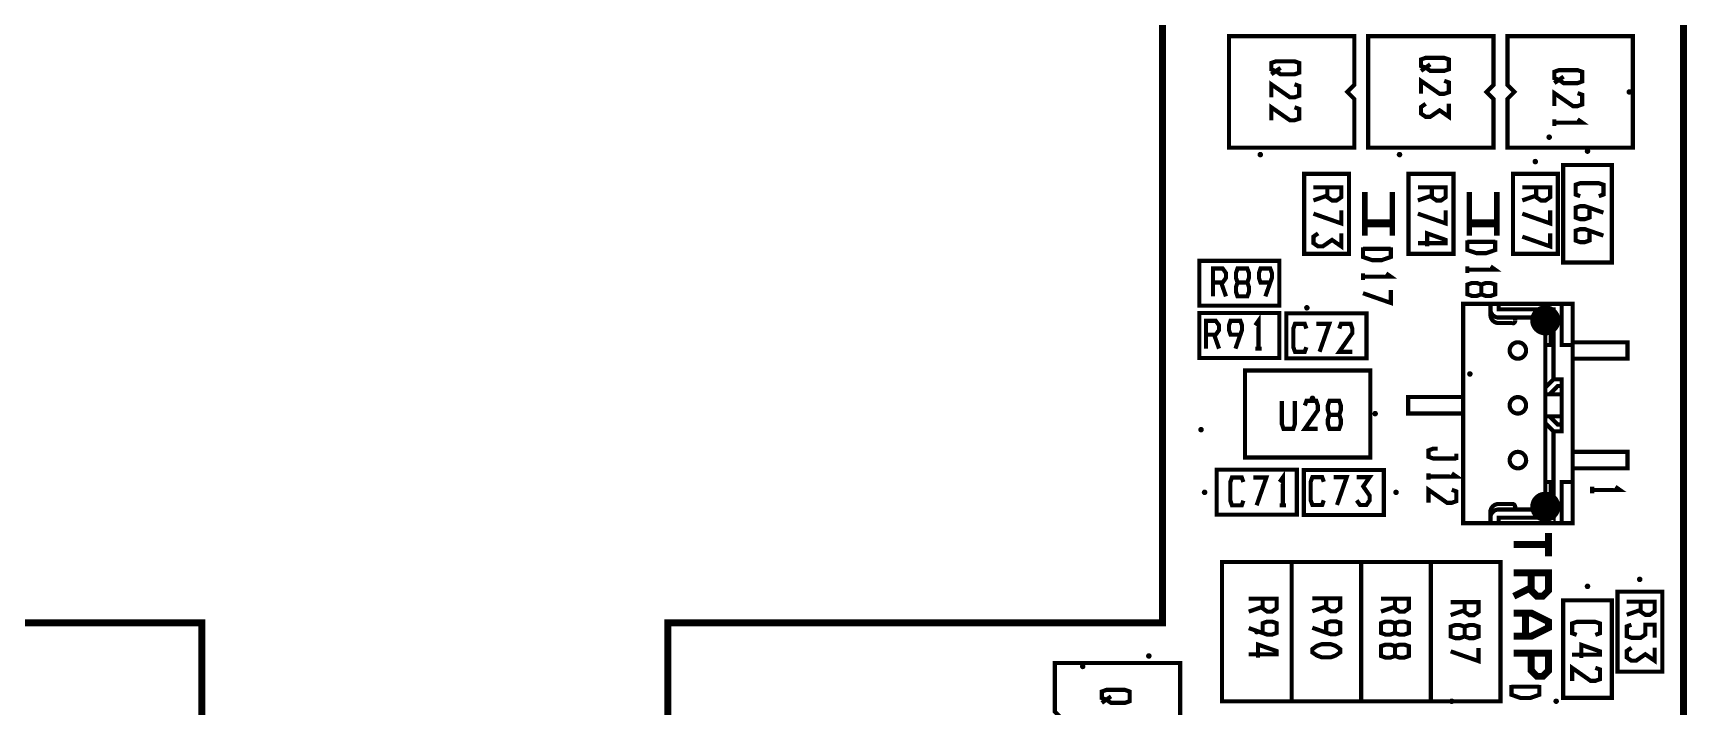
# Model space of a CAD drawing. Extents: x -3 to 440, y 331 to 583.
# Drawn here: x 76.8 to 137.2, y 428.7 to 453.2 of the extents above; entities that cross this region are included whole.
import ezdxf

# ---------------------------------------------------------------- set-up
doc = ezdxf.new("R2010")
doc.units = 0
doc.header["$MEASUREMENT"] = 0
doc.layers.get('0').update_dxf_attribs({"linetype": 'CONTINUOUS'})
for name, color, linetype in [('22-303-0_AST', 7, 'CONTINUOUS'), ('22-303-0_DRL', 1, 'CONTINUOUS'), ('THRUHOLE_NPT', 7, 'CONTINUOUS'), ('THRUHOLE_TAP', 1, 'CONTINUOUS')]:
    doc.layers.add(name, color=color, linetype=linetype)

# ---------------------------------------------------------------- blocks, each defined once
blk = doc.blocks.new('ROUND_28')
at = {"const_width": 0.54991}
blk.add_lwpolyline([(-0.274954, 0, 1), (0.274954, 0, 1)], format="xyb", close=True, dxfattribs=at)
blk = doc.blocks.new('ROUND_116')
at = {"const_width": 0.10033}
blk.add_lwpolyline([(-0.050164, 0, 1), (0.050164, 0, 1)], format="xyb", close=True, dxfattribs=at)
blk = doc.blocks.new('ROUND_117')
at = {"const_width": 0.10033}
blk.add_lwpolyline([(-0.050164, 0, 1), (0.050164, 0, 1)], format="xyb", close=True, dxfattribs=at)
blk = doc.blocks.new('ROUND_108')
at = {"const_width": 0.10033}
blk.add_lwpolyline([(-0.050164, 0, 1), (0.050164, 0, 1)], format="xyb", close=True, dxfattribs=at)

msp = doc.modelspace()

# ---------------------------------------------------------------- linework, layer by layer
at = {"layer": '22-303-0_AST'}
for points, const_width in [([(117.55, 582.606), (117.55, 572.606), (122.551, 572.606), (122.551, 582.606), (137.05, 582.606), (137.05, 342.606), (-2.95, 342.606), (-2.95, 582.606), (117.55, 582.606)], 0.254), ([(120.469, 453.114), (125.041, 453.114), (125.041, 451.336), (124.787, 451.082), (125.041, 450.828), (125.041, 449.05), (120.469, 449.05), (120.469, 453.114)], 0.152), ([(125.549, 453.114), (130.121, 453.114), (130.121, 451.336), (129.867, 451.082), (130.121, 450.828), (130.121, 449.05), (125.549, 449.05), (125.549, 453.114)], 0.152), ([(135.201, 449.05), (130.629, 449.05), (130.629, 450.828), (130.883, 451.082), (130.629, 451.336), (130.629, 453.114), (135.201, 453.114), (135.201, 449.05)], 0.152), ([(122.186, 452.199), (122.015, 452.139), (122.015, 451.902), (122.186, 451.844), (122.353, 451.724), (122.861, 451.724), (123.031, 451.783), (123.031, 452.139), (122.861, 452.199), (122.186, 452.199)], 0.152), ([(122.353, 451.961), (122.015, 451.724)], 0.152), ([(127.647, 452.326), (127.476, 452.266), (127.476, 452.029), (127.647, 451.971), (127.814, 451.851), (128.322, 451.851), (128.492, 451.91), (128.492, 452.266), (128.322, 452.326), (127.647, 452.326)], 0.152), ([(127.814, 452.088), (127.476, 451.851)], 0.152), ([(132.511, 451.877), (132.34, 451.818), (132.34, 451.582), (132.511, 451.521), (132.678, 451.404), (133.186, 451.404), (133.356, 451.463), (133.356, 451.818), (133.186, 451.877), (132.511, 451.877)], 0.152), ([(122.015, 450.886), (122.015, 451.361), (122.694, 450.886), (122.861, 450.886), (123.031, 450.945), (123.031, 451.3), (122.861, 451.361)], 0.152), ([(127.476, 451.013), (127.476, 451.488), (128.155, 451.013), (128.322, 451.013), (128.492, 451.072), (128.492, 451.427), (128.322, 451.488)], 0.152), ([(132.678, 451.641), (132.34, 451.404)], 0.152), ([(127.647, 450.65), (127.476, 450.531), (127.476, 450.294), (127.647, 450.175), (127.814, 450.175), (128.155, 450.411), (128.492, 450.175), (128.492, 450.65)], 0.152), ([(132.34, 450.566), (132.34, 451.039), (133.019, 450.566), (133.186, 450.566), (133.356, 450.625), (133.356, 450.98), (133.186, 451.039)], 0.152), ([(122.015, 450.048), (122.015, 450.523), (122.694, 450.048), (122.861, 450.048), (123.031, 450.107), (123.031, 450.462), (122.861, 450.523)], 0.152), ([(132.34, 449.845), (132.34, 450.084)], 0.152), ([(132.34, 449.964), (133.356, 449.964), (133.186, 450.084)], 0.152), ([(132.661, 448.415), (134.439, 448.415), (134.439, 444.859), (132.661, 444.859), (132.661, 448.415)], 0.152), ([(124.85, 445.176), (124.85, 448.097), (123.212, 448.097), (123.212, 445.176), (124.85, 445.176)], 0.152), ([(124.06, 447.6), (124.06, 447.244), (124.23, 447.125), (124.4, 447.125), (124.568, 447.244), (124.568, 447.6), (123.552, 447.6)], 0.152), ([(128.66, 445.176), (128.66, 448.097), (127.022, 448.097), (127.022, 445.176), (128.66, 445.176)], 0.152), ([(127.87, 447.6), (127.87, 447.244), (128.04, 447.125), (128.21, 447.125), (128.378, 447.244), (128.378, 447.6), (127.362, 447.6)], 0.152), ([(132.47, 445.176), (132.47, 448.097), (130.832, 448.097), (130.832, 445.176), (132.47, 445.176)], 0.152), ([(131.68, 447.6), (131.68, 447.244), (131.85, 447.125), (132.02, 447.125), (132.188, 447.244), (132.188, 447.6), (131.172, 447.6)], 0.152), ([(133.283, 447.279), (133.115, 447.34), (133.115, 447.696), (133.283, 447.754), (133.961, 447.754), (134.131, 447.696), (134.131, 447.34), (133.961, 447.279)], 0.152), ([(124.06, 447.302), (123.552, 447.125)], 0.152), ([(125.531, 445.938), (125.429, 445.938), (125.429, 447.335), (125.531, 447.335)], 0.201), ([(126.328, 447.335), (126.43, 447.335), (126.43, 445.938), (126.328, 445.938)], 0.201), ([(127.87, 447.302), (127.362, 447.125)], 0.152), ([(129.341, 445.938), (129.239, 445.938), (129.239, 447.335), (129.341, 447.335)], 0.201), ([(130.138, 447.335), (130.24, 447.335), (130.24, 445.938), (130.138, 445.938)], 0.201), ([(131.68, 447.302), (131.172, 447.125)], 0.152), ([(123.552, 446.642), (124.568, 446.286), (124.568, 446.761)], 0.152), ([(127.362, 446.642), (128.378, 446.286), (128.378, 446.761)], 0.152), ([(131.172, 446.642), (132.188, 446.286), (132.188, 446.761)], 0.152), ([(133.623, 446.858), (133.623, 446.502), (133.453, 446.441), (133.283, 446.441), (133.115, 446.502), (133.115, 446.858), (133.283, 446.916), (133.453, 446.916), (134.131, 446.68)], 0.152), ([(123.722, 445.923), (123.552, 445.804), (123.552, 445.568), (123.722, 445.448), (123.892, 445.448), (124.23, 445.684), (124.568, 445.448), (124.568, 445.923)], 0.152), ([(125.429, 446.238), (125.429, 446.337), (126.43, 446.337), (126.43, 446.238), (125.429, 446.238)], 0.201), ([(127.702, 445.448), (127.702, 445.923), (128.378, 445.684), (128.378, 445.568), (127.362, 445.568)], 0.152), ([(129.239, 446.238), (129.239, 446.337), (130.24, 446.337), (130.24, 446.238), (129.239, 446.238)], 0.201), ([(131.172, 445.804), (132.188, 445.448), (132.188, 445.923)], 0.152), ([(133.623, 446.02), (133.623, 445.664), (133.453, 445.603), (133.283, 445.603), (133.115, 445.664), (133.115, 446.02), (133.283, 446.078), (133.453, 446.078), (134.131, 445.842)], 0.152), ([(125.358, 445.418), (125.358, 445.062), (125.696, 444.945), (126.036, 444.945), (126.374, 445.062), (126.374, 445.418)], 0.152), ([(125.358, 445.359), (126.374, 445.359)], 0.152), ([(129.168, 445.672), (129.168, 445.316), (129.506, 445.199), (129.846, 445.199), (130.184, 445.316), (130.184, 445.672)], 0.152), ([(129.168, 445.613), (130.184, 445.613)], 0.152), ([(122.31, 444.922), (119.389, 444.922), (119.389, 443.284), (122.31, 443.284), (122.31, 444.922)], 0.152), ([(119.887, 444.132), (120.242, 444.132), (120.362, 444.303), (120.362, 444.473), (120.242, 444.64), (119.887, 444.64), (119.887, 443.624)], 0.152), ([(121.139, 444.132), (121.2, 444.303), (121.2, 444.473), (121.139, 444.64), (120.783, 444.64), (120.725, 444.473), (120.725, 444.303), (120.783, 444.132), (121.139, 444.132), (121.2, 443.965), (121.2, 443.795), (121.139, 443.624), (120.783, 443.624), (120.725, 443.795), (120.725, 443.965), (120.783, 444.132)], 0.152), ([(121.977, 444.132), (121.622, 444.132), (121.563, 444.303), (121.563, 444.473), (121.622, 444.64), (121.977, 444.64), (122.038, 444.473), (122.038, 444.303), (121.799, 443.624)], 0.152), ([(129.168, 444.478), (129.168, 444.717)], 0.152), ([(129.168, 444.597), (130.184, 444.597), (130.014, 444.717)], 0.152), ([(120.184, 444.132), (120.362, 443.624)], 0.152), ([(125.358, 444.224), (125.358, 444.463)], 0.152), ([(125.358, 444.343), (126.374, 444.343), (126.204, 444.463)], 0.152), ([(129.676, 443.701), (129.846, 443.64), (130.014, 443.64), (130.184, 443.701), (130.184, 444.056), (130.014, 444.115), (129.846, 444.115), (129.676, 444.056), (129.676, 443.701), (129.506, 443.64), (129.338, 443.64), (129.168, 443.701), (129.168, 444.056), (129.338, 444.115), (129.506, 444.115), (129.676, 444.056)], 0.152), ([(125.358, 443.741), (126.374, 443.386), (126.374, 443.861)], 0.152), ([(122.31, 443.017), (119.389, 443.017), (119.389, 441.379), (122.31, 441.379), (122.31, 443.017)], 0.152), ([(121.545, 441.719), (121.545, 442.735), (121.429, 442.568)], 0.152), ([(122.564, 441.366), (125.485, 441.366), (125.485, 443.005), (122.564, 443.005), (122.564, 441.366)], 0.152), ([(130.009, 435.552), (130.009, 435.352), (129.011, 435.352), (129.011, 443.353), (130.009, 443.353), (130.308, 443.353)], 0.152), ([(130.009, 443.353), (130.009, 443.152)], 0.152), ([(130.009, 443.152), (130.009, 442.951)], 0.152), ([(132.31, 438.702), (132.61, 438.702), (132.61, 440.602), (132.31, 440.602), (132.31, 443.152), (130.308, 443.152), (130.308, 443.353), (132.61, 443.353), (132.61, 441.852), (133.008, 441.852), (133.008, 443.353), (132.61, 443.353)], 0.152), ([(132.31, 440.602), (132.01, 440.302), (132.01, 441.852), (132.208, 441.852), (132.208, 442.852), (132.01, 442.852), (130.308, 442.852)], 0.152), ([(130.91, 442.852), (130.91, 442.751)], 0.152), ([(132.31, 443.152), (132.01, 442.852), (132.01, 441.852)], 0.152), ([(119.633, 442.227), (119.988, 442.227), (120.108, 442.398), (120.108, 442.568), (119.988, 442.735), (119.633, 442.735), (119.633, 441.719)], 0.152), ([(119.93, 442.227), (120.108, 441.719)], 0.152), ([(120.885, 442.227), (120.529, 442.227), (120.471, 442.398), (120.471, 442.568), (120.529, 442.735), (120.885, 442.735), (120.946, 442.568), (120.946, 442.398), (120.707, 441.719)], 0.152), ([(123.293, 441.773), (123.235, 441.605), (122.879, 441.605), (122.818, 441.773), (122.818, 442.451), (122.879, 442.621), (123.235, 442.621), (123.293, 442.451)], 0.152), ([(123.776, 441.605), (124.131, 442.621), (123.656, 442.621)], 0.152), ([(124.969, 441.605), (124.494, 441.605), (124.969, 442.281), (124.969, 442.451), (124.911, 442.621), (124.555, 442.621), (124.494, 442.451)], 0.152), ([(130.308, 442.652), (130.809, 442.652)], 0.152), ([(121.665, 441.719), (121.429, 441.719)], 0.152), ([(133.008, 441.351), (135.01, 441.351), (135.01, 441.651), (135.01, 441.951), (133.008, 441.951)], 0.152), ([(133.008, 436.853), (133.008, 441.852)], 0.152), ([(133.008, 437.351), (135.01, 437.351), (135.01, 437.653), (135.01, 437.953), (133.008, 437.953), (133.008, 441.651)], 0.152), ([(121.053, 437.747), (125.625, 437.747), (125.625, 440.922), (121.053, 440.922), (121.053, 437.747)], 0.152), ([(132.61, 440.353), (132.46, 440.353), (132.16, 440.051)], 0.152), ([(122.874, 439.812), (122.874, 438.966), (122.815, 438.796), (122.46, 438.796), (122.401, 438.966), (122.401, 439.812)], 0.152), ([(123.712, 438.796), (123.24, 438.796), (123.712, 439.474), (123.712, 439.644), (123.654, 439.812), (123.298, 439.812), (123.24, 439.644)], 0.152), ([(124.492, 439.304), (124.55, 439.474), (124.55, 439.644), (124.492, 439.812), (124.136, 439.812), (124.078, 439.644), (124.078, 439.474), (124.136, 439.304), (124.492, 439.304), (124.55, 439.136), (124.55, 438.966), (124.492, 438.796), (124.136, 438.796), (124.078, 438.966), (124.078, 439.136), (124.136, 439.304)], 0.152), ([(129.011, 439.352), (127.009, 439.352), (127.009, 439.652), (127.009, 439.952), (129.011, 439.952)], 0.152), ([(132.01, 440.302), (132.01, 440.051)], 0.152), ([(132.61, 438.951), (132.46, 438.951), (132.16, 439.251), (132.01, 439.251), (132.01, 440.051), (132.16, 440.051), (132.61, 440.051)], 0.152), ([(132.01, 439.251), (132.01, 439.002)], 0.152), ([(132.16, 439.251), (132.61, 439.251)], 0.152), ([(130.308, 435.852), (132.01, 435.852), (132.208, 435.852), (132.208, 436.853), (132.01, 436.853), (132.01, 435.852), (132.31, 435.552), (132.31, 438.702), (132.01, 439.002), (132.01, 436.853)], 0.152), ([(128.089, 438.069), (127.918, 438.069), (127.751, 438.008), (127.751, 437.772), (127.918, 437.714), (128.767, 437.714)], 0.152), ([(128.767, 437.653), (128.767, 437.892)], 0.152), ([(122.945, 437.302), (120.024, 437.302), (120.024, 435.664), (122.945, 435.664), (122.945, 437.302)], 0.152), ([(120.997, 436.175), (120.936, 436.004), (120.58, 436.004), (120.522, 436.175), (120.522, 436.853), (120.58, 437.02), (120.936, 437.02), (120.997, 436.853)], 0.152), ([(121.479, 436.004), (121.835, 437.02), (121.36, 437.02)], 0.152), ([(122.434, 436.004), (122.434, 437.02), (122.318, 436.853)], 0.152), ([(123.199, 435.651), (126.12, 435.651), (126.12, 437.29), (123.199, 437.29), (123.199, 435.651)], 0.152), ([(123.928, 436.185), (123.87, 436.017), (123.514, 436.017), (123.453, 436.185), (123.453, 436.863), (123.514, 437.033), (123.87, 437.033), (123.928, 436.863)], 0.152), ([(124.411, 436.017), (124.766, 437.033), (124.291, 437.033)], 0.152), ([(125.129, 436.185), (125.249, 436.017), (125.485, 436.017), (125.604, 436.185), (125.604, 436.355), (125.368, 436.693), (125.604, 437.033), (125.129, 437.033)], 0.152), ([(127.751, 436.934), (127.751, 437.17)], 0.152), ([(127.751, 437.053), (128.767, 437.053), (128.597, 437.17)], 0.152), ([(133.008, 435.352), (132.61, 435.352), (132.61, 436.853), (133.008, 436.853), (133.008, 435.352)], 0.152), ([(127.751, 436.096), (127.751, 436.571), (128.426, 436.096), (128.597, 436.096), (128.767, 436.154), (128.767, 436.51), (128.597, 436.571)], 0.152), ([(133.72, 436.444), (133.72, 436.68)], 0.152), ([(133.72, 436.561), (134.736, 436.561), (134.566, 436.68)], 0.152), ([(122.554, 436.004), (122.318, 436.004)], 0.152), ([(130.009, 435.75), (130.009, 435.552)], 0.152), ([(130.009, 435.352), (130.308, 435.352), (130.308, 435.552), (132.31, 435.552)], 0.152), ([(130.809, 436.053), (130.308, 436.053)], 0.152), ([(130.91, 435.852), (130.91, 435.951)], 0.152), ([(132.61, 435.352), (130.308, 435.352)], 0.152), ([(132.132, 434.148), (132.132, 434.996)], 0.254), ([(130.862, 434.572), (132.132, 434.572)], 0.254), ([(122.755, 428.857), (122.755, 433.937), (120.215, 433.937), (120.215, 428.857), (122.755, 428.857)], 0.152), ([(122.755, 433.937), (122.755, 428.857), (125.295, 428.857), (125.295, 433.937), (122.755, 433.937)], 0.152), ([(127.835, 428.857), (127.835, 433.937), (125.295, 433.937), (125.295, 428.857), (127.835, 428.857)], 0.152), ([(130.375, 428.857), (130.375, 433.937), (127.835, 433.937), (127.835, 428.857), (130.375, 428.857)], 0.152), ([(131.497, 433.536), (131.497, 432.901), (131.708, 432.687), (131.919, 432.687), (132.132, 432.901), (132.132, 433.536), (130.862, 433.536)], 0.254), ([(121.7, 432.601), (121.7, 432.245), (121.868, 432.126), (122.038, 432.126), (122.208, 432.245), (122.208, 432.601), (121.192, 432.601)], 0.152), ([(124.019, 432.614), (124.019, 432.258), (124.19, 432.139), (124.36, 432.139), (124.527, 432.258), (124.527, 432.614), (123.511, 432.614)], 0.152), ([(126.526, 432.601), (126.526, 432.245), (126.694, 432.126), (126.864, 432.126), (127.034, 432.245), (127.034, 432.601), (126.018, 432.601)], 0.152), ([(131.497, 433.005), (130.862, 432.687)], 0.254), ([(132.661, 432.54), (134.439, 432.54), (134.439, 428.984), (132.661, 428.984), (132.661, 432.54)], 0.152), ([(136.28, 429.936), (136.28, 432.857), (134.642, 432.857), (134.642, 429.936), (136.28, 429.936)], 0.152), ([(121.7, 432.304), (121.192, 432.126)], 0.152), ([(124.019, 432.316), (123.511, 432.139)], 0.152), ([(126.526, 432.304), (126.018, 432.126)], 0.152), ([(129.066, 432.474), (129.066, 432.118), (129.234, 431.999), (129.404, 431.999), (129.574, 432.118), (129.574, 432.474), (128.558, 432.474)], 0.152), ([(129.066, 432.177), (128.558, 431.999)], 0.152), ([(130.862, 431.227), (131.497, 431.227), (132.132, 431.544), (132.132, 431.758), (131.497, 432.075), (130.862, 432.075)], 0.254), ([(131.284, 431.227), (131.284, 432.075)], 0.254), ([(135.49, 432.487), (135.49, 432.131), (135.66, 432.012), (135.83, 432.012), (135.998, 432.131), (135.998, 432.487), (134.982, 432.487)], 0.152), ([(135.49, 432.189), (134.982, 432.012)], 0.152), ([(121.7, 431.349), (121.7, 431.704), (121.868, 431.763), (122.038, 431.763), (122.208, 431.704), (122.208, 431.349), (122.038, 431.288), (121.868, 431.288), (121.192, 431.526)], 0.152), ([(124.019, 431.361), (124.019, 431.717), (124.19, 431.775), (124.36, 431.775), (124.527, 431.717), (124.527, 431.361), (124.36, 431.3), (124.19, 431.3), (123.511, 431.539)], 0.152), ([(126.526, 431.349), (126.694, 431.288), (126.864, 431.288), (127.034, 431.349), (127.034, 431.704), (126.864, 431.763), (126.694, 431.763), (126.526, 431.704), (126.526, 431.349), (126.356, 431.288), (126.186, 431.288), (126.018, 431.349), (126.018, 431.704), (126.186, 431.763), (126.356, 431.763), (126.526, 431.704)], 0.152), ([(129.066, 431.222), (129.234, 431.161), (129.404, 431.161), (129.574, 431.222), (129.574, 431.577), (129.404, 431.636), (129.234, 431.636), (129.066, 431.577), (129.066, 431.222), (128.896, 431.161), (128.726, 431.161), (128.558, 431.222), (128.558, 431.577), (128.726, 431.636), (128.896, 431.636), (129.066, 431.577)], 0.152), ([(133.156, 431.277), (132.988, 431.338), (132.988, 431.694), (133.156, 431.752), (133.834, 431.752), (134.004, 431.694), (134.004, 431.338), (133.834, 431.277)], 0.152), ([(135.152, 431.648), (134.982, 431.587), (134.982, 431.232), (135.152, 431.173), (135.49, 431.173), (135.66, 431.293), (135.66, 431.648), (135.998, 431.648), (135.998, 431.173)], 0.152), ([(121.53, 430.449), (121.53, 430.924), (122.208, 430.688), (122.208, 430.569), (121.192, 430.569)], 0.152), ([(123.511, 430.759), (123.682, 430.879), (123.852, 430.937), (124.19, 430.937), (124.36, 430.879), (124.527, 430.759), (124.527, 430.64), (124.36, 430.523), (124.19, 430.462), (123.852, 430.462), (123.682, 430.523), (123.511, 430.64), (123.511, 430.759)], 0.152), ([(126.526, 430.51), (126.694, 430.449), (126.864, 430.449), (127.034, 430.51), (127.034, 430.866), (126.864, 430.924), (126.694, 430.924), (126.526, 430.866), (126.526, 430.51), (126.356, 430.449), (126.186, 430.449), (126.018, 430.51), (126.018, 430.866), (126.186, 430.924), (126.356, 430.924), (126.526, 430.866)], 0.152), ([(128.558, 430.678), (129.574, 430.322), (129.574, 430.797)], 0.152), ([(133.326, 430.439), (133.326, 430.914), (134.004, 430.678), (134.004, 430.559), (132.988, 430.559)], 0.152), ([(135.152, 430.81), (134.982, 430.691), (134.982, 430.455), (135.152, 430.335), (135.322, 430.335), (135.66, 430.571), (135.998, 430.335), (135.998, 430.81)], 0.152), ([(118.691, 426.19), (114.119, 426.19), (114.119, 427.968), (114.373, 428.222), (114.119, 428.476), (114.119, 430.254), (118.691, 430.254), (118.691, 426.19)], 0.152), ([(131.497, 430.615), (131.497, 429.98), (131.708, 429.766), (131.919, 429.766), (132.132, 429.98), (132.132, 430.615), (130.862, 430.615)], 0.254), ([(132.988, 429.601), (132.988, 430.076), (133.664, 429.601), (133.834, 429.601), (134.004, 429.662), (134.004, 430.018), (133.834, 430.076)], 0.152), ([(116.001, 429.271), (115.83, 429.212), (115.83, 428.976), (116.001, 428.915), (116.168, 428.798), (116.676, 428.798), (116.846, 428.857), (116.846, 429.212), (116.676, 429.271), (116.001, 429.271)], 0.152), ([(116.168, 429.035), (115.83, 428.798)], 0.152), ([(130.776, 429.449), (130.776, 429.093), (131.114, 428.974), (131.454, 428.974), (131.792, 429.093), (131.792, 429.449)], 0.152), ([(130.776, 429.388), (131.792, 429.388)], 0.152)]:
    msp.add_lwpolyline(points, dxfattribs=dict(at, const_width=const_width))
at = {"layer": '22-303-0_AST', "const_width": 0.152}
for points in [[(130.009, 443.152, 0.414214), (130.308, 442.852)], [(130.009, 442.951, 0.414214), (130.308, 442.652)], [(130.811, 442.639, 0.414214), (130.913, 442.741)], [(131.01, 441.951, 0.414214), (130.71, 441.651)], [(130.71, 441.651, 0.414214), (131.01, 441.351)], [(131.309, 441.651, 0.414214), (131.01, 441.951)], [(131.01, 441.351, 0.414214), (131.309, 441.651)], [(131.01, 439.952, 0.414214), (130.71, 439.652)], [(131.309, 439.652, 0.414214), (131.01, 439.952)], [(130.71, 439.652, 0.414214), (131.01, 439.352)], [(131.01, 439.352, 0.414214), (131.309, 439.652)], [(131.01, 437.953, 0.414214), (130.71, 437.653)], [(131.309, 437.653, 0.414214), (131.01, 437.953)], [(130.71, 437.653, 0.414214), (131.01, 437.353)], [(131.01, 437.351, 0.414214), (131.312, 437.653)], [(130.308, 436.053, 0.414214), (130.006, 435.75)], [(130.308, 435.852, 0.414214), (130.009, 435.552)], [(130.91, 435.951, 0.414214), (130.809, 436.053)]]:
    msp.add_lwpolyline(points, format="xyb", dxfattribs=at)
at = {"layer": '22-303-0_DRL', "const_width": 0.254}
for points in [[(117.55, 582.606), (117.55, 572.606), (122.551, 572.606), (122.551, 582.606), (137.05, 582.606), (137.05, 342.606), (-2.95, 342.606), (-2.95, 582.606), (117.55, 582.606)], [(100.004, 391.242), (83.004, 391.242), (83.004, 431.719), (16.049, 431.719), (16.049, 496.589), (20.05, 496.589), (20.05, 505.59), (11.8, 505.59), (11.8, 529.172), (16.049, 529.172), (16.049, 563.388), (118.05, 563.388), (118.05, 533.388), (112.915, 533.388), (112.915, 463.721), (89.186, 463.721), (89.186, 488.72), (78.589, 488.72), (78.589, 453.721), (118.05, 453.721), (118.05, 431.719), (100.004, 431.719), (100.004, 391.242)]]:
    msp.add_lwpolyline(points, dxfattribs=at)

# ---------------------------------------------------------------- block references
at = {"layer": '22-303-0_DRL'}
for name, p in [('ROUND_117', (135.074, 451.082)), ('ROUND_117', (132.153, 449.431)), ('ROUND_117', (121.612, 448.796)), ('ROUND_117', (126.692, 448.796)), ('ROUND_117', (133.55, 448.923)), ('ROUND_117', (131.645, 448.542)), ('ROUND_117', (123.313, 443.208)), ('ROUND_28', (132.01, 442.751)), ('ROUND_117', (129.259, 440.795)), ('ROUND_117', (123.517, 439.906)), ('ROUND_117', (125.803, 439.347)), ('ROUND_117', (119.453, 438.763)), ('ROUND_117', (119.58, 436.477)), ('ROUND_117', (126.565, 436.477)), ('ROUND_28', (132.01, 435.951)), ('ROUND_117', (135.455, 433.302)), ('ROUND_117', (133.55, 433.048)), ('ROUND_117', (121.485, 431.397)), ('ROUND_116', (115.135, 430.127)), ('ROUND_117', (117.548, 430.508)), ('ROUND_117', (128.597, 428.857)), ('ROUND_117', (132.407, 428.857))]:
    msp.add_blockref(name, p, dxfattribs=at)
at = {"layer": 'THRUHOLE_NPT'}
for p in [(132.01, 442.751), (132.01, 435.951)]:
    msp.add_blockref('ROUND_28', p, dxfattribs=at)
at = {"layer": 'THRUHOLE_TAP'}
for p in [(135.074, 451.082), (132.153, 449.431), (121.612, 448.796), (126.692, 448.796), (133.55, 448.923), (131.645, 448.542), (123.313, 443.208), (129.259, 440.795), (123.517, 439.906), (125.803, 439.347), (119.453, 438.763), (119.58, 436.477), (126.565, 436.477), (135.455, 433.302), (133.55, 433.048), (121.485, 431.397), (115.135, 430.127), (117.548, 430.508), (128.597, 428.857), (132.407, 428.857)]:
    msp.add_blockref('ROUND_108', p, dxfattribs=at)

doc.saveas('drawing.dxf')
